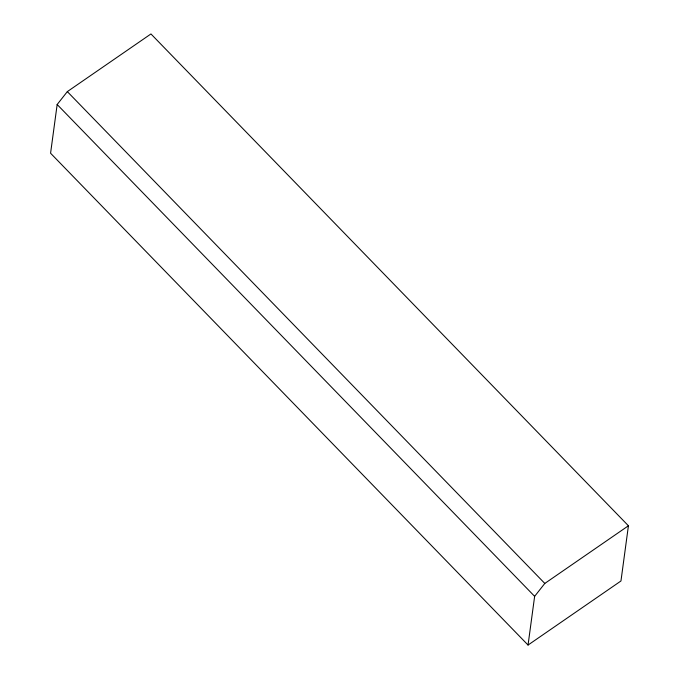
<?xml version="1.0" encoding="UTF-8"?>
<svg xmlns="http://www.w3.org/2000/svg" width="679" height="679" viewBox="0 0 679 679"><rect width="100%" height="100%" fill="white"/><g stroke="black" fill="none" stroke-linecap="round" stroke-linejoin="round"><path stroke-width="1.02" d="M57.163 104.515L50.577 153.225L528.05 645.05L620.962 580.978L628.423 525.775L150.95 33.95L67.331 91.614L57.163 104.515L534.636 596.34L528.05 645.05M534.636 596.34L544.804 583.439L628.423 525.775M67.331 91.614L544.804 583.439"/></g></svg>
